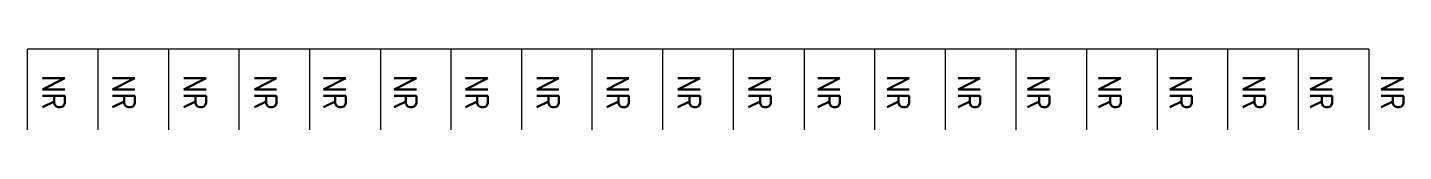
# Model space of a CAD drawing. Extents: x 102 to 238, y 78 to 86.
import ezdxf
from ezdxf.enums import TextEntityAlignment as Align

# ---------------------------------------------------------------- set-up
doc = ezdxf.new("R2010")
doc.units = 0
doc.header["$LTSCALE"] = 6
doc.linetypes.add('DASHED', pattern=[0])
for name, color, linetype in [('1', 8, 'CONTINUOUS'), ('10', 8, 'DASHED'), ('3', 30, 'CONTINUOUS')]:
    doc.layers.add(name, color=color, linetype=linetype)
doc.styles.get("Standard").update_dxf_attribs({"font": 'simplex', "width": 0.85})

msp = doc.modelspace()

# ---------------------------------------------------------------- linework, layer by layer
at = {"layer": '1', "color": 0}
for p, q in [((102, 78), (102, 86)), ((109, 78), (109, 86)), ((116, 78), (116, 86)), ((123, 78), (123, 86)), ((130, 78), (130, 86)), ((137, 86), (137, 78)), ((144, 78), (144, 86)), ((151, 78), (151, 86)), ((158, 78), (158, 86)), ((165, 78), (165, 86)), ((172, 78), (172, 86)), ((179, 86), (179, 78)), ((186, 86), (186, 78)), ((193, 86), (193, 78)), ((200, 86), (200, 78)), ((207, 86), (207, 78)), ((214, 86), (214, 78)), ((221, 86), (221, 78)), ((228, 86), (228, 78)), ((235, 86), (235, 78))]:
    msp.add_line(p, q, dxfattribs=at)
at = {"layer": '3', "color": 0}
msp.add_line((235, 86), (102, 86), dxfattribs=at)

# ---------------------------------------------------------------- texts
at = {"layer": '10', "color": 0, "width": 0.85}
for text, p in [('20', (103.5, 80)), ('19', (110.44, 80)), ('18', (117.5, 80)), ('17', (124.5, 80)), ('16', (131.36, 80)), ('15', (138.36, 80)), ('14', (145.44, 80)), ('13', (152.5, 80)), ('12', (159.44, 80)), ('11', (166.5, 80)), ('10', (173.5, 80)), ('9', (180.36, 80)), ('8', (187.23, 80)), ('7', (194.28, 80)), ('6', (201.15, 80)), ('5', (208.21, 80)), ('4', (215.26, 80)), ('3', (222.51, 80)), ('2', (229.18, 80)), ('1', (236.24, 80))]:
    msp.add_attdef('NR', text=text, height=2.2, rotation=270, dxfattribs=at).set_placement(p, align=Align.RIGHT)

doc.saveas('drawing.dxf')
